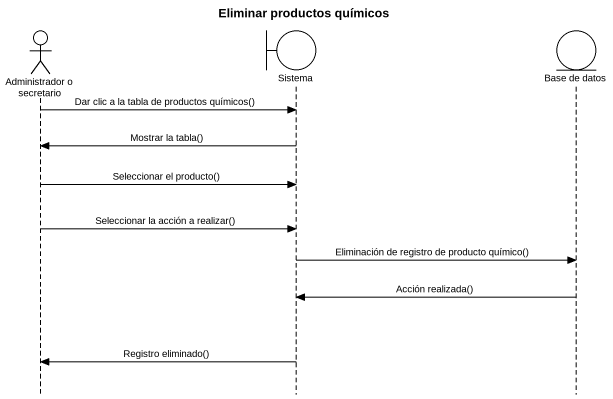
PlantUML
@startuml
title Eliminar productos químicos
hide footbox
actor "Administrador o secretario" as Administrador_o_secretario
boundary Sistema
entity "Base de datos" as Base_de_datos

Administrador_o_secretario -> Sistema : Dar clic a la tabla de productos químicos()
Sistema -> Administrador_o_secretario : Mostrar la tabla()
Administrador_o_secretario -> Sistema : Seleccionar el producto()
Administrador_o_secretario -> Sistema : Seleccionar la acción a realizar()
Sistema -> Base_de_datos : Eliminación de registro de producto químico()
Base_de_datos -> Sistema : Acción realizada()
Sistema -> Administrador_o_secretario : Registro eliminado()
@enduml
